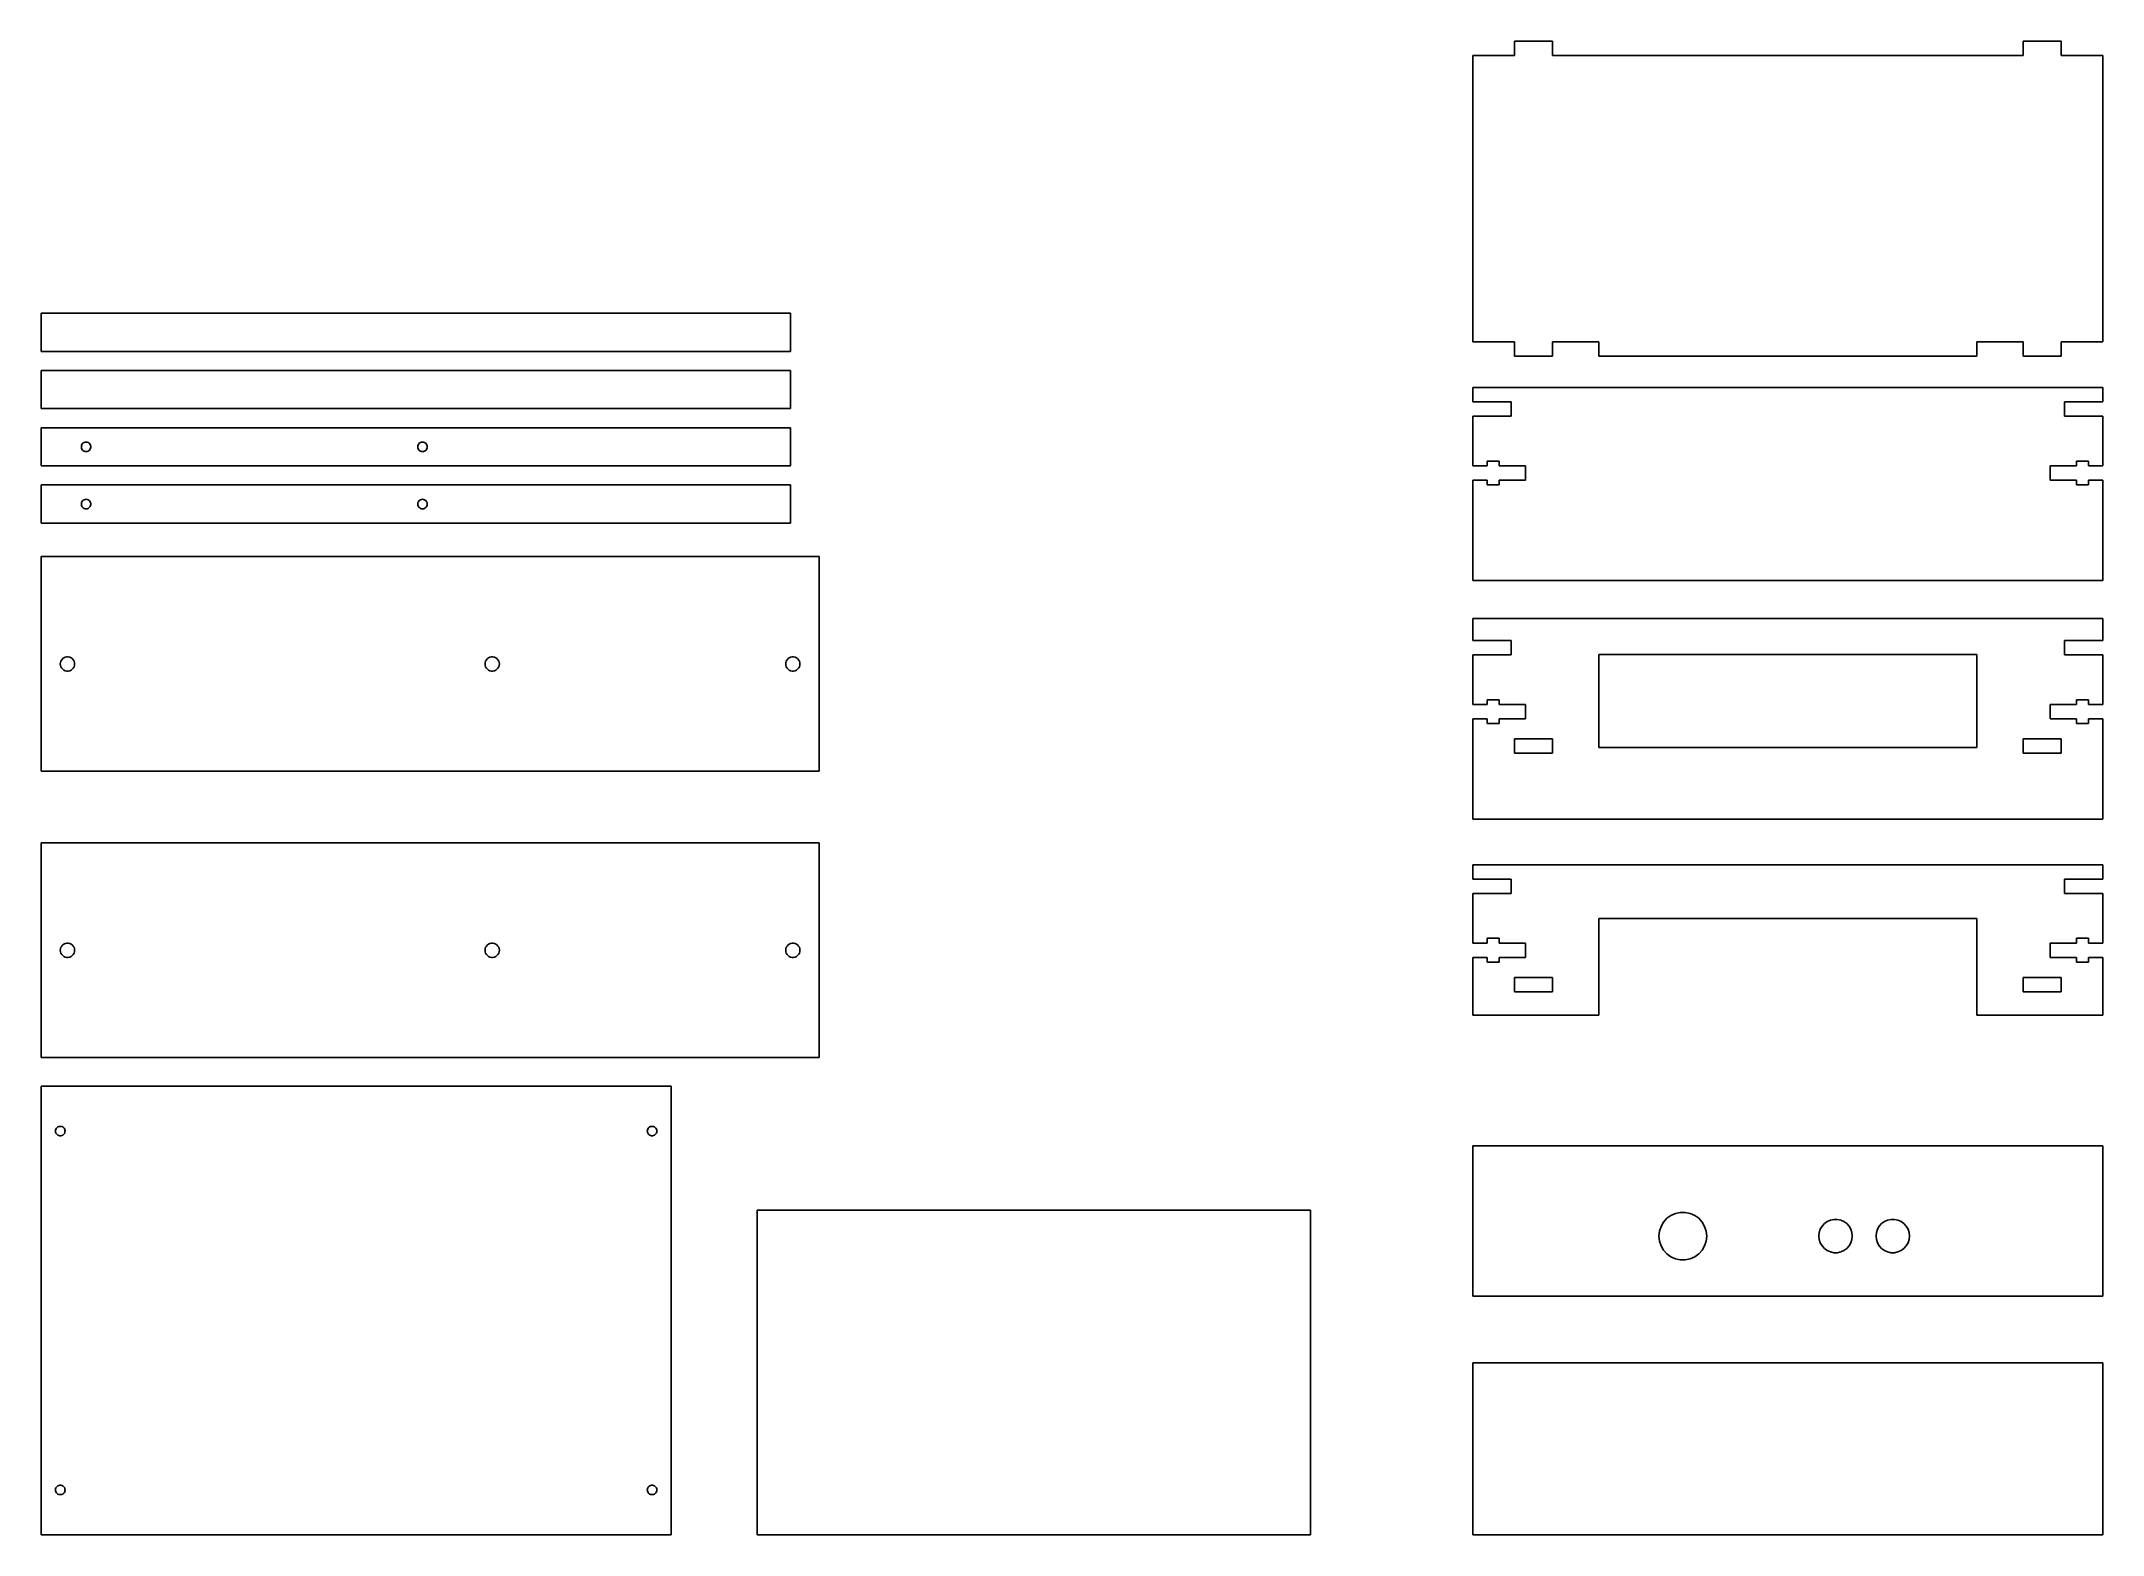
# Model space of a CAD drawing. Header units: metres. Extents: x 0 to 432, y 0 to 313.
import ezdxf

# ---------------------------------------------------------------- set-up
doc = ezdxf.new("R2010")
doc.units = ezdxf.units.M

msp = doc.modelspace()

# ---------------------------------------------------------------- linework, layer by layer
for p, q in [((316.712, 313), (308.712, 313)), ((308.712, 313), (308.712, 310)), ((316.712, 310), (316.712, 313)), ((423.288, 313), (415.288, 313)), ((415.288, 313), (415.288, 310)), ((423.288, 310), (423.288, 313)), ((308.712, 310), (300, 310)), ((300, 310), (300, 250)), ((415.288, 310), (316.712, 310)), ((432, 310), (423.288, 310)), ((432, 250), (432, 310)), ((157, 256), (0, 256)), ((0, 256), (0, 248)), ((157, 248), (157, 256)), ((0, 248), (157, 248)), ((300, 250), (308.712, 250)), ((308.712, 250), (308.712, 247)), ((308.712, 247), (316.712, 247)), ((316.712, 250), (326.4, 250)), ((316.712, 247), (316.712, 250)), ((326.4, 250), (326.4, 247)), ((326.4, 247), (405.6, 247)), ((405.6, 247), (405.6, 250)), ((405.6, 250), (415.288, 250)), ((415.288, 250), (415.288, 247)), ((415.288, 247), (423.288, 247)), ((423.288, 247), (423.288, 250)), ((423.288, 250), (432, 250)), ((157, 244), (0, 244)), ((0, 244), (0, 236)), ((157, 236), (157, 244)), ((432, 240.4), (300, 240.4)), ((300, 240.4), (300, 237.4)), ((432, 237.4), (432, 240.4)), ((0, 236), (157, 236)), ((300, 237.4), (308, 237.4)), ((308, 234.4), (300, 234.4)), ((300, 234.4), (300, 224)), ((308, 237.4), (308, 234.4)), ((424, 234.4), (424, 237.4)), ((424, 237.4), (432, 237.4)), ((432, 234.4), (424, 234.4)), ((432, 224), (432, 234.4)), ((157, 232), (0, 232)), ((0, 232), (0, 224)), ((8.99326, 228.914), (9.19208, 228.978)), ((9.19208, 228.978), (9.39999, 229)), ((9.39999, 229), (9.60791, 228.978)), ((9.60791, 228.978), (9.80673, 228.914)), ((79.4933, 228.914), (79.6921, 228.978)), ((79.6921, 228.978), (79.9, 229)), ((79.9, 229), (80.1079, 228.978)), ((80.1079, 228.978), (80.3067, 228.914)), ((157, 224), (157, 232)), ((8.40547, 228.105), (8.44893, 228.309)), ((8.40547, 227.895), (8.40547, 228.105)), ((8.44893, 227.691), (8.40547, 227.895)), ((8.44893, 228.309), (8.53397, 228.5)), ((8.53397, 227.5), (8.44893, 227.691)), ((8.53397, 228.5), (8.65685, 228.669)), ((8.65685, 227.331), (8.53397, 227.5)), ((8.65685, 228.669), (8.81221, 228.809)), ((8.81221, 227.191), (8.65685, 227.331)), ((8.81221, 228.809), (8.99326, 228.914)), ((8.99326, 227.086), (8.81221, 227.191)), ((9.19208, 227.022), (8.99326, 227.086)), ((9.39999, 227), (9.19208, 227.022)), ((9.60791, 227.022), (9.39999, 227)), ((9.80673, 227.086), (9.60791, 227.022)), ((9.80673, 228.914), (9.98778, 228.809)), ((9.98778, 227.191), (9.80673, 227.086)), ((9.98778, 228.809), (10.1431, 228.669)), ((10.1431, 227.331), (9.98778, 227.191)), ((10.1431, 228.669), (10.266, 228.5)), ((10.266, 227.5), (10.1431, 227.331)), ((10.266, 228.5), (10.351, 228.309)), ((10.351, 227.691), (10.266, 227.5)), ((10.351, 228.309), (10.3945, 228.105)), ((10.3945, 227.895), (10.351, 227.691)), ((10.3945, 228.105), (10.3945, 227.895)), ((78.9055, 228.105), (78.9489, 228.309)), ((78.9055, 227.895), (78.9055, 228.105)), ((78.9489, 227.691), (78.9055, 227.895)), ((78.9489, 228.309), (79.034, 228.5)), ((79.034, 227.5), (78.9489, 227.691)), ((79.034, 228.5), (79.1568, 228.669)), ((79.1568, 227.331), (79.034, 227.5)), ((79.1568, 228.669), (79.3122, 228.809)), ((79.3122, 227.191), (79.1568, 227.331)), ((79.3122, 228.809), (79.4933, 228.914)), ((79.4933, 227.086), (79.3122, 227.191)), ((79.6921, 227.022), (79.4933, 227.086)), ((79.9, 227), (79.6921, 227.022)), ((80.1079, 227.022), (79.9, 227)), ((80.3067, 227.086), (80.1079, 227.022)), ((80.3067, 228.914), (80.4878, 228.809)), ((80.4878, 227.191), (80.3067, 227.086)), ((80.4878, 228.809), (80.6431, 228.669)), ((80.6431, 227.331), (80.4878, 227.191)), ((80.6431, 228.669), (80.766, 228.5)), ((80.766, 227.5), (80.6431, 227.331)), ((80.766, 228.5), (80.851, 228.309)), ((80.851, 227.691), (80.766, 227.5)), ((80.851, 228.309), (80.8945, 228.105)), ((80.8945, 227.895), (80.851, 227.691)), ((80.8945, 228.105), (80.8945, 227.895)), ((303, 224), (303, 225)), ((303, 225), (305.5, 225)), ((305.5, 225), (305.5, 224)), ((426.5, 224), (426.5, 225)), ((426.5, 225), (429, 225)), ((429, 225), (429, 224)), ((0, 224), (157, 224)), ((300, 224), (303, 224)), ((303, 221), (300, 221)), ((300, 221), (300, 200)), ((303, 220), (303, 221)), ((305.5, 224), (311, 224)), ((311, 221), (305.5, 221)), ((305.5, 221), (305.5, 220)), ((311, 224), (311, 221)), ((421, 221), (421, 224)), ((421, 224), (426.5, 224)), ((426.5, 221), (421, 221)), ((426.5, 220), (426.5, 221)), ((429, 224), (432, 224)), ((432, 221), (429, 221)), ((429, 221), (429, 220)), ((432, 200), (432, 221)), ((157, 220), (0, 220)), ((0, 220), (0, 212)), ((8.40547, 216.105), (8.44893, 216.309)), ((8.40547, 215.895), (8.40547, 216.105)), ((8.44893, 216.309), (8.53397, 216.5)), ((8.53397, 216.5), (8.65685, 216.669)), ((8.65685, 216.669), (8.81221, 216.809)), ((8.81221, 216.809), (8.99326, 216.914)), ((8.99326, 216.914), (9.19208, 216.978)), ((9.19208, 216.978), (9.39999, 217)), ((9.39999, 217), (9.60791, 216.978)), ((9.60791, 216.978), (9.80673, 216.914)), ((9.80673, 216.914), (9.98778, 216.809)), ((9.98778, 216.809), (10.1431, 216.669)), ((10.1431, 216.669), (10.266, 216.5)), ((10.266, 216.5), (10.351, 216.309)), ((10.351, 216.309), (10.3945, 216.105)), ((10.3945, 216.105), (10.3945, 215.895)), ((78.9055, 216.105), (78.9489, 216.309)), ((78.9055, 215.895), (78.9055, 216.105)), ((78.9489, 216.309), (79.034, 216.5)), ((79.034, 216.5), (79.1568, 216.669)), ((79.1568, 216.669), (79.3122, 216.809)), ((79.3122, 216.809), (79.4933, 216.914)), ((79.4933, 216.914), (79.6921, 216.978)), ((79.6921, 216.978), (79.9, 217)), ((79.9, 217), (80.1079, 216.978)), ((80.1079, 216.978), (80.3067, 216.914)), ((80.3067, 216.914), (80.4878, 216.809)), ((80.4878, 216.809), (80.6431, 216.669)), ((80.6431, 216.669), (80.766, 216.5)), ((80.766, 216.5), (80.851, 216.309)), ((80.851, 216.309), (80.8945, 216.105)), ((80.8945, 216.105), (80.8945, 215.895)), ((157, 212), (157, 220)), ((305.5, 220), (303, 220)), ((429, 220), (426.5, 220)), ((0, 212), (157, 212)), ((8.44893, 215.691), (8.40547, 215.895)), ((8.53397, 215.5), (8.44893, 215.691)), ((8.65685, 215.331), (8.53397, 215.5)), ((8.81221, 215.191), (8.65685, 215.331)), ((8.99326, 215.086), (8.81221, 215.191)), ((9.19208, 215.022), (8.99326, 215.086)), ((9.39999, 215), (9.19208, 215.022)), ((9.60791, 215.022), (9.39999, 215)), ((9.80673, 215.086), (9.60791, 215.022)), ((9.98778, 215.191), (9.80673, 215.086)), ((10.1431, 215.331), (9.98778, 215.191)), ((10.266, 215.5), (10.1431, 215.331)), ((10.351, 215.691), (10.266, 215.5)), ((10.3945, 215.895), (10.351, 215.691)), ((78.9489, 215.691), (78.9055, 215.895)), ((79.034, 215.5), (78.9489, 215.691)), ((79.1568, 215.331), (79.034, 215.5)), ((79.3122, 215.191), (79.1568, 215.331)), ((79.4933, 215.086), (79.3122, 215.191)), ((79.6921, 215.022), (79.4933, 215.086)), ((79.9, 215), (79.6921, 215.022)), ((80.1079, 215.022), (79.9, 215)), ((80.3067, 215.086), (80.1079, 215.022)), ((80.4878, 215.191), (80.3067, 215.086)), ((80.6431, 215.331), (80.4878, 215.191)), ((80.766, 215.5), (80.6431, 215.331)), ((80.851, 215.691), (80.766, 215.5)), ((80.8945, 215.895), (80.851, 215.691)), ((163, 205), (0, 205)), ((0, 205), (0, 160)), ((163, 160), (163, 205)), ((300, 200), (432, 200)), ((432, 192), (300, 192)), ((300, 192), (300, 187.4)), ((432, 187.4), (432, 192)), ((300, 187.4), (308, 187.4)), ((308, 187.4), (308, 184.4)), ((424, 184.4), (424, 187.4)), ((424, 187.4), (432, 187.4)), ((4, 182.5), (4.03278, 182.812)), ((4.03278, 182.188), (4, 182.5)), ((4.03278, 182.812), (4.12967, 183.11)), ((4.12967, 181.89), (4.03278, 182.188)), ((4.12967, 183.11), (4.28647, 183.382)), ((4.28647, 181.618), (4.12967, 181.89)), ((4.28647, 183.382), (4.49629, 183.615)), ((4.49629, 181.385), (4.28647, 181.618)), ((4.49629, 183.615), (4.75, 183.799)), ((4.75, 183.799), (5.03647, 183.927)), ((5.03647, 183.927), (5.3432, 183.992)), ((5.3432, 183.992), (5.65678, 183.992)), ((5.65678, 183.992), (5.96352, 183.927)), ((5.96352, 183.927), (6.25, 183.799)), ((6.25, 183.799), (6.50369, 183.615)), ((6.50369, 183.615), (6.71352, 183.382)), ((6.71352, 181.618), (6.50369, 181.385)), ((6.71352, 183.382), (6.87032, 183.11)), ((6.87032, 181.89), (6.71352, 181.618)), ((6.87032, 183.11), (6.96721, 182.812)), ((6.96721, 182.188), (6.87032, 181.89)), ((6.96721, 182.812), (7, 182.5)), ((7, 182.5), (6.96721, 182.188)), ((93, 182.5), (93.0328, 182.812)), ((93.0328, 182.188), (93, 182.5)), ((93.0328, 182.812), (93.1297, 183.11)), ((93.1297, 181.89), (93.0328, 182.188)), ((93.1297, 183.11), (93.2865, 183.382)), ((93.2865, 181.618), (93.1297, 181.89)), ((93.2865, 183.382), (93.4963, 183.615)), ((93.4963, 181.385), (93.2865, 181.618)), ((93.4963, 183.615), (93.75, 183.799)), ((93.75, 183.799), (94.0365, 183.927)), ((94.0365, 183.927), (94.3432, 183.992)), ((94.3432, 183.992), (94.6568, 183.992)), ((94.6568, 183.992), (94.9635, 183.927)), ((94.9635, 183.927), (95.25, 183.799)), ((95.25, 183.799), (95.5037, 183.615)), ((95.5037, 183.615), (95.7135, 183.382)), ((95.7135, 181.618), (95.5037, 181.385)), ((95.7135, 183.382), (95.8703, 183.11)), ((95.8703, 181.89), (95.7135, 181.618)), ((95.8703, 183.11), (95.9672, 182.812)), ((95.9672, 182.188), (95.8703, 181.89)), ((95.9672, 182.812), (96, 182.5)), ((96, 182.5), (95.9672, 182.188)), ((156, 182.5), (156.033, 182.812)), ((156.033, 182.188), (156, 182.5)), ((156.033, 182.812), (156.13, 183.11)), ((156.13, 181.89), (156.033, 182.188)), ((156.13, 183.11), (156.286, 183.382)), ((156.286, 181.618), (156.13, 181.89)), ((156.286, 183.382), (156.496, 183.615)), ((156.496, 181.385), (156.286, 181.618)), ((156.496, 183.615), (156.75, 183.799)), ((156.75, 183.799), (157.036, 183.927)), ((157.036, 183.927), (157.343, 183.992)), ((157.343, 183.992), (157.657, 183.992)), ((157.657, 183.992), (157.964, 183.927)), ((157.964, 183.927), (158.25, 183.799)), ((158.25, 183.799), (158.504, 183.615)), ((158.504, 183.615), (158.714, 183.382)), ((158.714, 181.618), (158.504, 181.385)), ((158.714, 183.382), (158.87, 183.11)), ((158.87, 181.89), (158.714, 181.618)), ((158.87, 183.11), (158.967, 182.812)), ((158.967, 182.188), (158.87, 181.89)), ((158.967, 182.812), (159, 182.5)), ((159, 182.5), (158.967, 182.188)), ((308, 184.4), (300, 184.4)), ((300, 184.4), (300, 174)), ((326.4, 165), (326.4, 184.5)), ((326.4, 184.5), (405.6, 184.5)), ((405.6, 184.5), (405.6, 165)), ((432, 184.4), (424, 184.4)), ((432, 174), (432, 184.4)), ((4.74998, 181.201), (4.49629, 181.385)), ((5.03647, 181.073), (4.74998, 181.201)), ((5.3432, 181.008), (5.03647, 181.073)), ((5.65678, 181.008), (5.3432, 181.008)), ((5.96352, 181.073), (5.65678, 181.008)), ((6.25, 181.201), (5.96352, 181.073)), ((6.50369, 181.385), (6.25, 181.201)), ((93.75, 181.201), (93.4963, 181.385)), ((94.0365, 181.073), (93.75, 181.201)), ((94.3432, 181.008), (94.0365, 181.073)), ((94.6568, 181.008), (94.3432, 181.008)), ((94.9635, 181.073), (94.6568, 181.008)), ((95.25, 181.201), (94.9635, 181.073)), ((95.5037, 181.385), (95.25, 181.201)), ((156.75, 181.201), (156.496, 181.385)), ((157.036, 181.073), (156.75, 181.201)), ((157.343, 181.008), (157.036, 181.073)), ((157.657, 181.008), (157.343, 181.008)), ((157.964, 181.073), (157.657, 181.008)), ((158.25, 181.201), (157.964, 181.073)), ((158.504, 181.385), (158.25, 181.201)), ((300, 174), (303, 174)), ((303, 174), (303, 175)), ((303, 175), (305.5, 175)), ((305.5, 175), (305.5, 174)), ((305.5, 174), (311, 174)), ((311, 174), (311, 171)), ((421, 171), (421, 174)), ((421, 174), (426.5, 174)), ((426.5, 174), (426.5, 175)), ((426.5, 175), (429, 175)), ((429, 175), (429, 174)), ((429, 174), (432, 174)), ((303, 171), (300, 171)), ((300, 171), (300, 150)), ((303, 170), (303, 171)), ((305.5, 170), (303, 170)), ((311, 171), (305.5, 171)), ((305.5, 171), (305.5, 170)), ((426.5, 171), (421, 171)), ((426.5, 170), (426.5, 171)), ((429, 170), (426.5, 170)), ((432, 171), (429, 171)), ((429, 171), (429, 170)), ((432, 150), (432, 171)), ((308.712, 163.8), (308.712, 166.8)), ((308.712, 166.8), (316.712, 166.8)), ((316.712, 166.8), (316.712, 163.8)), ((405.6, 165), (326.4, 165)), ((415.288, 163.8), (415.288, 166.8)), ((415.288, 166.8), (423.288, 166.8)), ((423.288, 166.8), (423.288, 163.8)), ((0, 160), (163, 160)), ((316.712, 163.8), (308.712, 163.8)), ((423.288, 163.8), (415.288, 163.8)), ((300, 150), (432, 150)), ((163, 145), (0, 145)), ((0, 145), (0, 100)), ((163, 100), (163, 145)), ((432, 140.4), (300, 140.4)), ((300, 140.4), (300, 137.4)), ((432, 137.4), (432, 140.4)), ((300, 137.4), (308, 137.4)), ((308, 134.4), (300, 134.4)), ((300, 134.4), (300, 124)), ((308, 137.4), (308, 134.4)), ((424, 134.4), (424, 137.4)), ((424, 137.4), (432, 137.4)), ((432, 134.4), (424, 134.4)), ((432, 124), (432, 134.4)), ((326.4, 129.15), (405.6, 129.15)), ((326.4, 108.9), (326.4, 129.15)), ((405.6, 129.15), (405.6, 108.9)), ((4, 122.5), (4.03278, 122.812)), ((4.03278, 122.188), (4, 122.5)), ((4.03278, 122.812), (4.12967, 123.11)), ((4.12967, 121.89), (4.03278, 122.188)), ((4.12967, 123.11), (4.28647, 123.382)), ((4.28647, 121.618), (4.12967, 121.89)), ((4.28647, 123.382), (4.49629, 123.615)), ((4.49629, 121.385), (4.28647, 121.618)), ((4.49629, 123.615), (4.75, 123.799)), ((4.74998, 121.201), (4.49629, 121.385)), ((5.03647, 121.073), (4.74998, 121.201)), ((4.75, 123.799), (5.03647, 123.927)), ((5.03647, 123.927), (5.3432, 123.992)), ((5.3432, 121.008), (5.03647, 121.073)), ((5.3432, 123.992), (5.65678, 123.992)), ((5.65678, 121.008), (5.3432, 121.008)), ((5.65678, 123.992), (5.96352, 123.927)), ((5.96352, 121.073), (5.65678, 121.008)), ((5.96352, 123.927), (6.25, 123.799)), ((6.25, 121.201), (5.96352, 121.073)), ((6.25, 123.799), (6.50369, 123.615)), ((6.50369, 121.385), (6.25, 121.201)), ((6.50369, 123.615), (6.71352, 123.382)), ((6.71352, 121.618), (6.50369, 121.385)), ((6.71352, 123.382), (6.87032, 123.11)), ((6.87032, 121.89), (6.71352, 121.618)), ((6.87032, 123.11), (6.96721, 122.812)), ((6.96721, 122.188), (6.87032, 121.89)), ((6.96721, 122.812), (7, 122.5)), ((7, 122.5), (6.96721, 122.188)), ((93, 122.5), (93.0328, 122.812)), ((93.0328, 122.188), (93, 122.5)), ((93.0328, 122.812), (93.1297, 123.11)), ((93.1297, 121.89), (93.0328, 122.188)), ((93.1297, 123.11), (93.2865, 123.382)), ((93.2865, 121.618), (93.1297, 121.89)), ((93.2865, 123.382), (93.4963, 123.615)), ((93.4963, 121.385), (93.2865, 121.618)), ((93.4963, 123.615), (93.75, 123.799)), ((93.75, 121.201), (93.4963, 121.385)), ((93.75, 123.799), (94.0365, 123.927)), ((94.0365, 121.073), (93.75, 121.201)), ((94.0365, 123.927), (94.3432, 123.992)), ((94.3432, 121.008), (94.0365, 121.073)), ((94.3432, 123.992), (94.6568, 123.992)), ((94.6568, 121.008), (94.3432, 121.008)), ((94.6568, 123.992), (94.9635, 123.927)), ((94.9635, 121.073), (94.6568, 121.008)), ((94.9635, 123.927), (95.25, 123.799)), ((95.25, 121.201), (94.9635, 121.073)), ((95.25, 123.799), (95.5037, 123.615)), ((95.5037, 121.385), (95.25, 121.201)), ((95.5037, 123.615), (95.7135, 123.382)), ((95.7135, 121.618), (95.5037, 121.385)), ((95.7135, 123.382), (95.8703, 123.11)), ((95.8703, 121.89), (95.7135, 121.618)), ((95.8703, 123.11), (95.9672, 122.812)), ((95.9672, 122.188), (95.8703, 121.89)), ((95.9672, 122.812), (96, 122.5)), ((96, 122.5), (95.9672, 122.188)), ((156, 122.5), (156.033, 122.812)), ((156.033, 122.188), (156, 122.5)), ((156.033, 122.812), (156.13, 123.11)), ((156.13, 121.89), (156.033, 122.188)), ((156.13, 123.11), (156.286, 123.382)), ((156.286, 121.618), (156.13, 121.89)), ((156.286, 123.382), (156.496, 123.615)), ((156.496, 121.385), (156.286, 121.618)), ((156.496, 123.615), (156.75, 123.799)), ((156.75, 121.201), (156.496, 121.385)), ((156.75, 123.799), (157.036, 123.927)), ((157.036, 121.073), (156.75, 121.201)), ((157.036, 123.927), (157.343, 123.992)), ((157.343, 121.008), (157.036, 121.073)), ((157.343, 123.992), (157.657, 123.992)), ((157.657, 121.008), (157.343, 121.008)), ((157.657, 123.992), (157.964, 123.927)), ((157.964, 121.073), (157.657, 121.008)), ((157.964, 123.927), (158.25, 123.799)), ((158.25, 121.201), (157.964, 121.073)), ((158.25, 123.799), (158.504, 123.615)), ((158.504, 121.385), (158.25, 121.201)), ((158.504, 123.615), (158.714, 123.382)), ((158.714, 121.618), (158.504, 121.385)), ((158.714, 123.382), (158.87, 123.11)), ((158.87, 121.89), (158.714, 121.618)), ((158.87, 123.11), (158.967, 122.812)), ((158.967, 122.188), (158.87, 121.89)), ((158.967, 122.812), (159, 122.5)), ((159, 122.5), (158.967, 122.188)), ((300, 124), (303, 124)), ((303, 121), (300, 121)), ((300, 121), (300, 108.9)), ((303, 124), (303, 125)), ((303, 125), (305.5, 125)), ((303, 120), (303, 121)), ((305.5, 125), (305.5, 124)), ((305.5, 124), (311, 124)), ((311, 121), (305.5, 121)), ((305.5, 121), (305.5, 120)), ((311, 124), (311, 121)), ((421, 121), (421, 124)), ((421, 124), (426.5, 124)), ((426.5, 121), (421, 121)), ((426.5, 124), (426.5, 125)), ((426.5, 125), (429, 125)), ((426.5, 120), (426.5, 121)), ((429, 125), (429, 124)), ((429, 124), (432, 124)), ((432, 121), (429, 121)), ((429, 121), (429, 120)), ((432, 108.9), (432, 121)), ((305.5, 120), (303, 120)), ((308.712, 113.8), (308.712, 116.8)), ((308.712, 116.8), (316.712, 116.8)), ((316.712, 116.8), (316.712, 113.8)), ((415.288, 113.8), (415.288, 116.8)), ((415.288, 116.8), (423.288, 116.8)), ((423.288, 116.8), (423.288, 113.8)), ((429, 120), (426.5, 120)), ((316.712, 113.8), (308.712, 113.8)), ((423.288, 113.8), (415.288, 113.8)), ((300, 108.9), (326.4, 108.9)), ((405.6, 108.9), (432, 108.9)), ((0, 100), (163, 100)), ((132, 94), (0, 94)), ((0, 94), (0, 0)), ((132, 0), (132, 94)), ((3, 84.6), (3.02185, 84.8079)), ((3.02185, 84.3921), (3, 84.6)), ((3.02185, 84.8079), (3.08644, 85.0067)), ((3.08644, 84.1933), (3.02185, 84.3921)), ((3.08644, 85.0067), (3.19098, 85.1878)), ((3.19098, 84.0122), (3.08644, 84.1933)), ((3.19098, 85.1878), (3.33086, 85.3431)), ((3.33086, 83.8568), (3.19098, 84.0122)), ((3.33086, 85.3431), (3.5, 85.466)), ((3.49998, 83.734), (3.33086, 83.8568)), ((3.69098, 83.6489), (3.49998, 83.734)), ((3.5, 85.466), (3.69098, 85.5511)), ((3.69098, 85.5511), (3.89546, 85.5945)), ((3.89546, 83.6055), (3.69098, 83.6489)), ((3.89546, 85.5945), (4.10452, 85.5945)), ((4.10452, 83.6055), (3.89546, 83.6055)), ((4.10452, 85.5945), (4.30901, 85.5511)), ((4.30901, 83.6489), (4.10452, 83.6055)), ((4.30901, 85.5511), (4.5, 85.466)), ((4.5, 83.734), (4.30901, 83.6489)), ((4.5, 85.466), (4.66913, 85.3431)), ((4.66913, 83.8568), (4.5, 83.734)), ((4.66913, 85.3431), (4.80901, 85.1878)), ((4.80901, 84.0122), (4.66913, 83.8568)), ((4.80901, 85.1878), (4.91354, 85.0067)), ((4.91354, 84.1933), (4.80901, 84.0122)), ((4.91354, 85.0067), (4.97813, 84.8079)), ((4.97813, 84.3921), (4.91354, 84.1933)), ((4.97813, 84.8079), (5, 84.6)), ((5, 84.6), (4.97813, 84.3921)), ((127, 84.6), (127.022, 84.8079)), ((127.022, 84.3921), (127, 84.6)), ((127.022, 84.8079), (127.086, 85.0067)), ((127.086, 84.1933), (127.022, 84.3921)), ((127.086, 85.0067), (127.191, 85.1878)), ((127.191, 84.0122), (127.086, 84.1933)), ((127.191, 85.1878), (127.331, 85.3431)), ((127.331, 83.8568), (127.191, 84.0122)), ((127.331, 85.3431), (127.5, 85.466)), ((127.5, 83.734), (127.331, 83.8568)), ((127.5, 85.466), (127.691, 85.5511)), ((127.691, 83.6489), (127.5, 83.734)), ((127.691, 85.5511), (127.895, 85.5945)), ((127.895, 83.6055), (127.691, 83.6489)), ((127.895, 85.5945), (128.105, 85.5945)), ((128.105, 83.6055), (127.895, 83.6055)), ((128.105, 85.5945), (128.309, 85.5511)), ((128.309, 83.6489), (128.105, 83.6055)), ((128.309, 85.5511), (128.5, 85.466)), ((128.5, 83.734), (128.309, 83.6489)), ((128.5, 85.466), (128.669, 85.3431)), ((128.669, 83.8568), (128.5, 83.734)), ((128.669, 85.3431), (128.809, 85.1878)), ((128.809, 84.0122), (128.669, 83.8568)), ((128.809, 85.1878), (128.914, 85.0067)), ((128.914, 84.1933), (128.809, 84.0122)), ((128.914, 85.0067), (128.978, 84.8079)), ((128.978, 84.3921), (128.914, 84.1933)), ((128.978, 84.8079), (129, 84.6)), ((129, 84.6), (128.978, 84.3921)), ((432, 81.5), (300, 81.5)), ((300, 81.5), (300, 50)), ((432, 50), (432, 81.5)), ((266, 68), (150, 68)), ((150, 68), (150, 0)), ((266, 0), (266, 68)), ((339.432, 64.6337), (339.955, 65.5389)), ((339.955, 65.5389), (340.654, 66.3157)), ((340.654, 66.3157), (341.5, 66.9301)), ((341.5, 66.9301), (342.455, 67.3553)), ((342.455, 67.3553), (343.477, 67.5726)), ((343.477, 67.5726), (344.523, 67.5726)), ((344.523, 67.5726), (345.545, 67.3553)), ((345.545, 67.3553), (346.5, 66.9301)), ((346.5, 66.9301), (347.346, 66.3157)), ((347.346, 66.3157), (348.045, 65.5389)), ((348.045, 65.5389), (348.568, 64.6337)), ((373.168, 64.6572), (373.658, 65.201)), ((373.658, 65.201), (374.25, 65.6311)), ((374.25, 65.6311), (374.918, 65.9287)), ((374.918, 65.9287), (375.634, 66.0808)), ((375.634, 66.0808), (376.366, 66.0808)), ((376.366, 66.0808), (377.082, 65.9287)), ((377.082, 65.9287), (377.75, 65.6311)), ((377.75, 65.6311), (378.342, 65.201)), ((378.342, 65.201), (378.832, 64.6572)), ((385.168, 64.6572), (385.658, 65.201)), ((385.658, 65.201), (386.25, 65.6311)), ((386.25, 65.6311), (386.918, 65.9287)), ((386.918, 65.9287), (387.634, 66.0808)), ((387.634, 66.0808), (388.366, 66.0808)), ((388.366, 66.0808), (389.082, 65.9287)), ((389.082, 65.9287), (389.75, 65.6311)), ((389.75, 65.6311), (390.342, 65.201)), ((390.342, 65.201), (390.832, 64.6572)), ((339, 62.6), (339.109, 63.6396)), ((339.109, 61.5604), (339, 62.6)), ((339.109, 63.6396), (339.432, 64.6337)), ((339.432, 60.5663), (339.109, 61.5604)), ((339.955, 59.6611), (339.432, 60.5663)), ((348.568, 60.5663), (348.045, 59.6611)), ((348.568, 64.6337), (348.891, 63.6396)), ((348.891, 61.5604), (348.568, 60.5663)), ((348.891, 63.6396), (349, 62.6)), ((349, 62.6), (348.891, 61.5604)), ((372.5, 62.6), (372.576, 63.3277)), ((372.576, 61.8723), (372.5, 62.6)), ((372.576, 63.3277), (372.803, 64.0236)), ((372.803, 61.1764), (372.576, 61.8723)), ((372.803, 64.0236), (373.168, 64.6572)), ((373.168, 60.5427), (372.803, 61.1764)), ((373.658, 59.999), (373.168, 60.5427)), ((378.832, 60.5427), (378.342, 59.999)), ((378.832, 64.6572), (379.197, 64.0236)), ((379.197, 61.1764), (378.832, 60.5427)), ((379.197, 64.0236), (379.424, 63.3277)), ((379.424, 61.8723), (379.197, 61.1764)), ((379.424, 63.3277), (379.5, 62.6)), ((379.5, 62.6), (379.424, 61.8723)), ((384.5, 62.6), (384.576, 63.3277)), ((384.576, 61.8723), (384.5, 62.6)), ((384.576, 63.3277), (384.803, 64.0236)), ((384.803, 61.1764), (384.576, 61.8723)), ((384.803, 64.0236), (385.168, 64.6572)), ((385.168, 60.5427), (384.803, 61.1764)), ((385.658, 59.999), (385.168, 60.5427)), ((390.832, 60.5427), (390.342, 59.999)), ((390.832, 64.6572), (391.197, 64.0236)), ((391.197, 61.1764), (390.832, 60.5427)), ((391.197, 64.0236), (391.424, 63.3277)), ((391.424, 61.8723), (391.197, 61.1764)), ((391.424, 63.3277), (391.5, 62.6)), ((391.5, 62.6), (391.424, 61.8723)), ((340.654, 58.8843), (339.955, 59.6611)), ((341.5, 58.2699), (340.654, 58.8843)), ((342.455, 57.8447), (341.5, 58.2699)), ((343.477, 57.6274), (342.455, 57.8447)), ((344.523, 57.6274), (343.477, 57.6274)), ((345.545, 57.8447), (344.523, 57.6274)), ((346.5, 58.2699), (345.545, 57.8447)), ((347.346, 58.8843), (346.5, 58.2699)), ((348.045, 59.6611), (347.346, 58.8843)), ((374.25, 59.5689), (373.658, 59.999)), ((374.918, 59.2713), (374.25, 59.5689)), ((375.634, 59.1192), (374.918, 59.2713)), ((376.366, 59.1192), (375.634, 59.1192)), ((377.082, 59.2713), (376.366, 59.1192)), ((377.75, 59.5689), (377.082, 59.2713)), ((378.342, 59.999), (377.75, 59.5689)), ((386.25, 59.5689), (385.658, 59.999)), ((386.918, 59.2713), (386.25, 59.5689)), ((387.634, 59.1192), (386.918, 59.2713)), ((388.366, 59.1192), (387.634, 59.1192)), ((389.082, 59.2713), (388.366, 59.1192)), ((389.75, 59.5689), (389.082, 59.2713)), ((390.342, 59.999), (389.75, 59.5689)), ((300, 50), (432, 50)), ((432, 36), (300, 36)), ((300, 36), (300, 0)), ((432, 0), (432, 36)), ((3, 9.39999), (3.02185, 9.60791)), ((3.02185, 9.19208), (3, 9.39999)), ((3.02185, 9.60791), (3.08644, 9.80673)), ((3.08644, 8.99326), (3.02185, 9.19208)), ((3.08644, 9.80673), (3.19098, 9.98778)), ((3.19098, 8.81221), (3.08644, 8.99326)), ((3.19098, 9.98778), (3.33086, 10.1431)), ((3.33086, 8.65685), (3.19098, 8.81221)), ((3.33086, 10.1431), (3.5, 10.266)), ((3.49998, 8.53397), (3.33086, 8.65685)), ((3.5, 10.266), (3.69098, 10.351)), ((3.69098, 10.351), (3.89546, 10.3945)), ((3.89546, 10.3945), (4.10452, 10.3945)), ((4.10452, 10.3945), (4.30901, 10.351)), ((4.30901, 10.351), (4.5, 10.266)), ((4.5, 10.266), (4.66913, 10.1431)), ((4.66913, 8.65685), (4.5, 8.53397)), ((4.66913, 10.1431), (4.80901, 9.98778)), ((4.80901, 8.81221), (4.66913, 8.65685)), ((4.80901, 9.98778), (4.91354, 9.80673)), ((4.91354, 8.99326), (4.80901, 8.81221)), ((4.91354, 9.80673), (4.97813, 9.60791)), ((4.97813, 9.19208), (4.91354, 8.99326)), ((4.97813, 9.60791), (5, 9.39999)), ((5, 9.39999), (4.97813, 9.19208)), ((127, 9.39999), (127.022, 9.60791)), ((127.022, 9.19208), (127, 9.39999)), ((127.022, 9.60791), (127.086, 9.80673)), ((127.086, 8.99326), (127.022, 9.19208)), ((127.086, 9.80673), (127.191, 9.98778)), ((127.191, 8.81221), (127.086, 8.99326)), ((127.191, 9.98778), (127.331, 10.1431)), ((127.331, 8.65685), (127.191, 8.81221)), ((127.331, 10.1431), (127.5, 10.266)), ((127.5, 8.53397), (127.331, 8.65685)), ((127.5, 10.266), (127.691, 10.351)), ((127.691, 10.351), (127.895, 10.3945)), ((127.895, 10.3945), (128.105, 10.3945)), ((128.105, 10.3945), (128.309, 10.351)), ((128.309, 10.351), (128.5, 10.266)), ((128.5, 10.266), (128.669, 10.1431)), ((128.669, 8.65685), (128.5, 8.53397)), ((128.669, 10.1431), (128.809, 9.98778)), ((128.809, 8.81221), (128.669, 8.65685)), ((128.809, 9.98778), (128.914, 9.80673)), ((128.914, 8.99326), (128.809, 8.81221)), ((128.914, 9.80673), (128.978, 9.60791)), ((128.978, 9.19208), (128.914, 8.99326)), ((128.978, 9.60791), (129, 9.39999)), ((129, 9.39999), (128.978, 9.19208)), ((3.69098, 8.44893), (3.49998, 8.53397)), ((3.89546, 8.40547), (3.69098, 8.44893)), ((4.10452, 8.40547), (3.89546, 8.40547)), ((4.30901, 8.44893), (4.10452, 8.40547)), ((4.5, 8.53397), (4.30901, 8.44893)), ((127.691, 8.44893), (127.5, 8.53397)), ((127.895, 8.40547), (127.691, 8.44893)), ((128.105, 8.40547), (127.895, 8.40547)), ((128.309, 8.44893), (128.105, 8.40547)), ((128.5, 8.53397), (128.309, 8.44893)), ((0, 0), (132, 0)), ((150, 0), (266, 0)), ((300, 0), (432, 0))]:
    msp.add_line(p, q)

doc.saveas('drawing.dxf')
